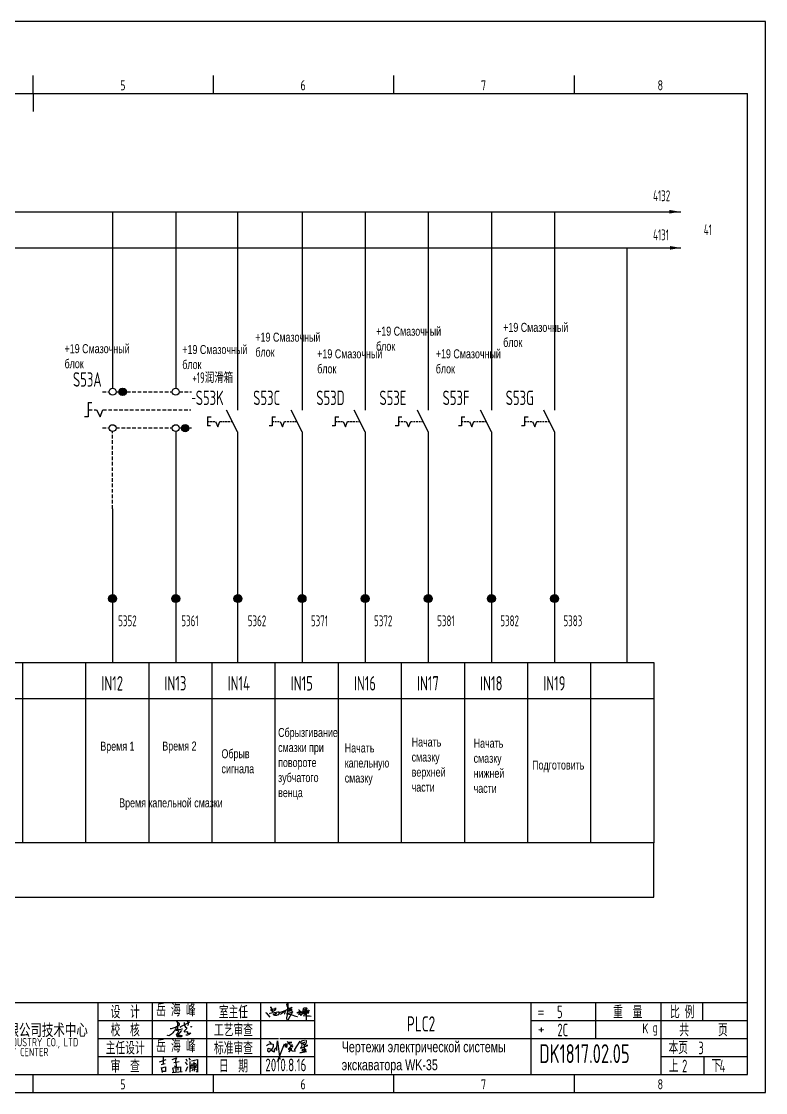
# Model space of a CAD drawing. Extents: x -2005 to 7010, y -1792 to 2924.
# Drawn here: x 2271.8 to 2478.1, y 436.6 to 733.6 of the extents above; entities that cross this region are included whole.
import ezdxf
from ezdxf.enums import TextEntityAlignment as Align

# ---------------------------------------------------------------- set-up
doc = ezdxf.new("R2010")
doc.units = 0
doc.header["$LTSCALE"] = 2
doc.linetypes.add('DASHED2', pattern=[0.375, 0.25, -0.125])
doc.linetypes.add('HIDDEN', pattern=[0.375, 0.25, -0.125])
doc.layers.get('0').update_dxf_attribs({"linetype": 'CONTINUOUS'})
for name, color, linetype in [('01', 7, 'CONTINUOUS'), ('11', 3, 'CONTINUOUS'), ('CONTINUOUS', 7, 'CONTINUOUS'), ('DASHED', 2, 'DASHED2')]:
    doc.layers.add(name, color=color, linetype=linetype)
doc.styles.add('ROMAN', font='ROMANC.shx', dxfattribs={"width": 0.7, "height": 0.7})
doc.styles.get("Standard").update_dxf_attribs({"font": 'isocp.shx', "width": 0.707, "bigfont": 'dfst.shx'})

# ---------------------------------------------------------------- blocks, each defined once
blk = doc.blocks.new('A$C5BE500A0')
for p, q in [((15.3, 41.2), (22.2, 26.1)), ((15.3, 40.1), (15.3, 41.2)), ((15.4, 37.7), (15.3, 40.1)), ((15.4, 32.4), (21, 34.6)), ((15.5, 31.8), (15.4, 32.4)), ((21, 34.6), (24.5, 35.1)), ((24.5, 35.1), (28.2, 35.6)), ((29.4, 34), (26.8, 30.7)), ((28.2, 35.6), (30.2, 36.8)), ((30.2, 38), (29.4, 34)), ((30.2, 36.8), (30.2, 38)), ((59.1, 30.4), (64.7, 33.7)), ((64.4, 48.9), (64.5, 51.6)), ((65.3, 44.3), (64.4, 48.9)), ((64.5, 51.6), (65.9, 52.2)), ((67.1, 48.5), (64.5, 17.9)), ((64.7, 33.7), (72, 37.3)), ((67.5, 39.5), (65.3, 44.3)), ((65.9, 52.2), (66.5, 51.5)), ((66.5, 51.5), (67.1, 48.5)), ((70.3, 36.3), (67.5, 39.5)), ((69.9, 34.1), (69.7, 33.3)), ((69.7, 33.3), (71.9, 33.6)), ((74.6, 36.5), (69.9, 34.1)), ((73.8, 32.8), (70.3, 36.3)), ((71.9, 33.6), (75.3, 34.2)), ((72, 37.3), (77.8, 39)), ((77.7, 30.8), (73.8, 32.8)), ((79.7, 39.2), (74.6, 36.5)), ((76.7, 32.6), (74.8, 31.8)), ((75.3, 34.2), (77, 34.5)), ((77.7, 33.5), (76.7, 32.6)), ((77, 34.5), (78, 34.1)), ((78, 34.1), (77.7, 33.5)), ((77.8, 39), (79.7, 39.2)), ((117.4, 32.7), (112.9, 30.9)), ((113.3, 30.9), (114.4, 35)), ((114.4, 35), (115.4, 38.4)), ((115.4, 38.4), (118.1, 38.8)), ((122.1, 34.8), (117.4, 32.7)), ((118.1, 38.8), (123.3, 38.3)), ((124.7, 36.8), (122.1, 34.8)), ((123.3, 38.3), (124.7, 36.8)), ((0, 24.1), (1.5, 23.9)), ((1.5, 23.9), (12.6, 10.8)), ((11.6, 21), (13.8, 22.8)), ((13.8, 22.8), (17.9, 23.5)), ((19.1, 30.1), (15.5, 31.8)), ((17.9, 23.5), (26, 24.9)), ((22.2, 26.1), (19.1, 30.1)), ((22.6, 18.1), (23.6, 19.3)), ((23.7, 17.3), (22.6, 18.1)), ((23.3, 27.9), (23.1, 27.8)), ((25.3, 29.5), (23.3, 27.9)), ((23.6, 19.3), (25.8, 19.9)), ((26.1, 16.2), (24.9, 15)), ((26.8, 30.7), (25.3, 29.5)), ((25.8, 19.9), (29.2, 20.8)), ((26, 24.9), (36.8, 26.1)), ((28.4, 20), (26.1, 16.2)), ((29.4, 15.2), (28.2, 15.7)), ((29.5, 22.1), (28.4, 20)), ((29.2, 20.8), (33, 21.4)), ((32.4, 15.1), (29.4, 15.2)), ((30.2, 22.7), (29.5, 22.1)), ((31.6, 22.6), (30.2, 22.7)), ((32.8, 22.1), (31.6, 22.6)), ((35, 16.2), (32.4, 15.1)), ((33, 21.4), (32.8, 22.1)), ((37.6, 17.7), (35, 16.2)), ((36.8, 26.1), (40.9, 26)), ((39.7, 20.3), (37.6, 17.7)), ((40.8, 21.6), (39.7, 20.3)), ((40.2, 22.8), (44.3, 25.4)), ((41.7, 24.4), (40.8, 21.6)), ((40.9, 26), (41.7, 24.4)), ((44.3, 25.4), (50.6, 27.7)), ((44.7, 18.7), (49.1, 22.6)), ((49.1, 22.6), (54.4, 27.2)), ((50.6, 27.7), (56.2, 29.3)), ((54.4, 27.2), (59.1, 30.4)), ((56.8, 20.6), (55.9, 19.6)), ((56.2, 29.3), (60.8, 29.6)), ((56.7, 31.7), (57.4, 29.6)), ((57.6, 25), (56.8, 20.6)), ((57.4, 29.6), (57.6, 25)), ((60.8, 29.6), (62.2, 29.2)), ((66.6, 21), (62.5, 20.6)), ((62.5, 20.6), (75.7, 18.4)), ((64.5, 17.9), (63.3, 8.5)), ((63.3, 8.5), (63.5, 0.1)), ((63.5, 0.1), (64.3, 0)), ((64.3, 0), (67.5, 2.5)), ((69.8, 21.4), (66.6, 21)), ((67.5, 2.5), (73.8, 13.7)), ((68.3, 28.6), (72.6, 29.4)), ((69.3, 29), (68.3, 28.6)), ((72, 30.5), (69.3, 29)), ((76.7, 24.1), (69.8, 21.4)), ((74.8, 31.8), (72, 30.5)), ((72.6, 29.4), (78.2, 30.4)), ((73.8, 13.7), (77.7, 20)), ((75.7, 18.4), (81.9, 16.6)), ((79.9, 25.4), (76.7, 24.1)), ((80.1, 30.5), (77.7, 30.8)), ((77.7, 20), (81.2, 25.6)), ((78.2, 30.4), (80.1, 30.5)), ((82.1, 26.9), (79.9, 25.4)), ((81.2, 25.6), (82.1, 26.9)), ((81.9, 16.6), (87.3, 14.8)), ((87.3, 14.8), (91.3, 12.9)), ((91.3, 12.9), (94.8, 12.6)), ((94.5, 25.2), (94.9, 23.9)), ((94.8, 12.6), (95.8, 12.8)), ((94.9, 23.9), (95.3, 23)), ((95.3, 23), (95.8, 22.8)), ((95.8, 22.8), (97, 23.3)), ((97, 23.3), (97.8, 25.3)), ((98.5, 23.8), (97.4, 25.9)), ((97.8, 25.3), (100.8, 27)), ((101.1, 23.3), (98.5, 23.8)), ((99, 31.4), (100.1, 32)), ((100.7, 21.1), (99.2, 17.4)), ((99.2, 17.4), (101.9, 20.9)), ((100.1, 32), (101.1, 31.6)), ((102.1, 27.7), (100.7, 21.1)), ((100.8, 27), (103.5, 26.5)), ((101.1, 31.6), (102.1, 30.6)), ((103.3, 23.7), (101.1, 23.3)), ((101.9, 20.9), (103.1, 21.8)), ((102.1, 30.6), (102.1, 27.7)), ((103.1, 21.8), (103.7, 20.1)), ((104.7, 23.9), (103.3, 23.7)), ((103.5, 26.5), (104.5, 25.2)), ((103.7, 20.1), (103.9, 18.5)), ((103.9, 18.5), (105, 16.1)), ((104.2, 28.7), (108.3, 26.3)), ((104.5, 25.2), (104.7, 23.9)), ((105, 16.1), (106.4, 15.7)), ((106.4, 15.7), (107.7, 17.3)), ((107.7, 17.3), (110.9, 22.6)), ((108.3, 26.3), (115.7, 20.2)), ((110.9, 22.6), (113.3, 30.9)), ((111.7, 21.6), (125.7, 23.5)), ((115.4, 22.1), (111.7, 21.6)), ((112.9, 30.9), (112.3, 30.9)), ((112.9, 26.9), (127.4, 26.5)), ((124.7, 26.6), (112.9, 26.9)), ((113.4, 15.2), (124.8, 14.7)), ((122.5, 23.3), (115.4, 22.1)), ((115.7, 20.2), (118.5, 18.9)), ((116.7, 30.8), (120.9, 31.8)), ((118.5, 18.9), (120.8, 19.6)), ((120.8, 19.6), (121.1, 20.7)), ((120.9, 31.8), (124.1, 32)), ((121.7, 31.5), (122.2, 1.9)), ((123, 28.1), (121.7, 31.5)), ((126.4, 24.6), (122.5, 23.3)), ((128.2, 25.5), (123, 28.1)), ((124.1, 32), (129.1, 31.3)), ((128.1, 26.7), (124.7, 26.6)), ((124.8, 14.7), (132, 14.1)), ((125.7, 23.5), (130.1, 23.8)), ((127.4, 26.5), (126.4, 24.6)), ((130.2, 28.3), (128.1, 26.7)), ((130.5, 24.3), (128.2, 25.5)), ((129.1, 31.3), (130.7, 30.3)), ((130.1, 23.8), (130.5, 24.3)), ((130.7, 30.3), (130.2, 28.3)), ((132, 14.1), (137.3, 13.6))]:
    blk.add_line(p, q)
blk = doc.blocks.new('lf')
for points in [[(409.4, 317.6), (411.9, 317.6), (420.7, 320.5), (429.4, 326.1), (429, 328.4), (426.7, 330.1), (424.2, 331.3), (423.4, 332.6), (424.4, 333.4), (425, 330.7), (425, 327.4), (425, 324.7), (424.8, 321.8), (424.8, 320.3), (424.8, 318.7), (425, 314.7), (425, 313), (424.8, 313)], [(432.1, 320.3), (430.6, 321.6), (450.9, 331.7), (450.9, 332.2)], [(439.5, 330.9), (440, 324.5), (442, 320.7)], [(446.2, 333.8), (448.1, 330.5), (448.1, 326.7), (446.6, 323.8)], [(421.5, 320.1), (421.3, 317.6), (420, 315.1), (418.6, 312.6), (416.7, 310.5), (414.9, 308.5), (411.9, 305.6), (410.1, 304.1), (408, 302.6), (406.1, 302), (403.6, 302.6), (403.6, 303.5), (403.9, 303.5)], [(421.3, 316.2), (424.8, 315.9), (427.1, 316), (429.8, 316), (434.8, 316.8), (436, 316.8)], [(421.9, 314.1), (423.8, 314.1), (425.4, 313.7), (426, 313), (426.9, 312), (427.1, 312), (426.5, 310.5), (426.1, 309.5), (424.2, 306.6), (423.1, 305.4), (422.1, 304.5), (423.2, 303.3), (427.3, 303.1), (429.8, 303.1), (432.3, 302.9), (435.4, 302.7), (433.1, 299.9), (424.6, 299.5), (424, 300.4), (425.6, 303.3), (434.3, 313.5)], [(441.8, 320.7), (443.7, 320.1), (444.9, 317.6), (443.1, 315.5), (439.7, 311.8), (439.8, 310.6), (445.4, 311.2), (447, 310.3), (445.6, 307.4), (453.6, 308), (450.3, 304.7), (447, 303.3), (443.7, 303.1), (442.9, 303.7)], [(453.4, 322.4), (454.9, 322.2), (455.7, 321.8), (456.1, 321.6), (456.3, 321.4)]]:
    blk.add_lwpolyline(points)

msp = doc.modelspace()

# ---------------------------------------------------------------- hatches: boundary and pattern name
at = {"linetype": 'HIDDEN'}
h = msp.add_hatch(color=0, dxfattribs=at)
edge = h.paths.add_edge_path()
edge.add_arc((2299.77, 630.88), 1, 0, 360)
h = msp.add_hatch(color=0, dxfattribs=at)
edge = h.paths.add_edge_path()
edge.add_arc((2299.85, 630.88), 1, 0, 360)
h = msp.add_hatch(color=0, dxfattribs=at)
edge = h.paths.add_edge_path()
edge.add_arc((2299.92, 630.88), 1, 0, 360)
h = msp.add_hatch(color=0, dxfattribs=at)
edge = h.paths.add_edge_path()
edge.add_arc((2317.16, 620.8), 1, 0, 360)
at = {"layer": 'CONTINUOUS'}
h = msp.add_hatch(color=256, dxfattribs=at)
edge = h.paths.add_edge_path()
edge.add_arc((2297.06, 573.51), 1.1, 0, 360)
h = msp.add_hatch(color=256, dxfattribs=at)
edge = h.paths.add_edge_path()
edge.add_arc((2314.56, 573.51), 1.1, 0, 360)
h = msp.add_hatch(color=256, dxfattribs=at)
edge = h.paths.add_edge_path()
edge.add_arc((2331.8, 573.51), 1.1, 0, 360)
h = msp.add_hatch(color=256, dxfattribs=at)
edge = h.paths.add_edge_path()
edge.add_arc((2349.56, 573.51), 1.1, 0, 360)
h = msp.add_hatch(color=256, dxfattribs=at)
edge = h.paths.add_edge_path()
edge.add_arc((2367.06, 573.51), 1.1, 0, 360)
h = msp.add_hatch(color=256, dxfattribs=at)
edge = h.paths.add_edge_path()
edge.add_arc((2384.56, 573.51), 1.1, 0, 360)
h = msp.add_hatch(color=256, dxfattribs=at)
edge = h.paths.add_edge_path()
edge.add_arc((2402.06, 573.51), 1.1, 0, 360)
h = msp.add_hatch(color=256, dxfattribs=at)
edge = h.paths.add_edge_path()
edge.add_arc((2419.56, 573.51), 1.1, 0, 360)

# ---------------------------------------------------------------- linework, layer by layer
for p, q in [((2353.05, 451.56), (2413.05, 451.56)), ((2310.04, 445.1), (2311.86, 445.75)), ((2311.05, 446.28), (2311.05, 444.47)), ((2313.6, 445.71), (2314.77, 446.22)), ((2313.6, 445.71), (2313.6, 445.71)), ((2314.77, 446.22), (2314.51, 445.45)), ((2317.36, 445.93), (2317.73, 445.3)), ((2318.18, 446.14), (2318.55, 445.51)), ((2318.88, 445.36), (2320.58, 445.72)), ((2320.58, 445.72), (2320.61, 445.72)), ((2320.61, 445.72), (2320.61, 442.26)), ((2310.56, 444.33), (2311.6, 444.59)), ((2310.56, 443.55), (2310.82, 442.13)), ((2310.69, 443.42), (2311.73, 443.68)), ((2310.82, 444.59), (2310.82, 444.59)), ((2311.73, 443.68), (2311.73, 442.39)), ((2313.67, 443.42), (2313.93, 442.13)), ((2313.8, 443.42), (2315.87, 443.68)), ((2313.99, 444.93), (2315.54, 445.19)), ((2314.77, 443.64), (2314.25, 443.89)), ((2314.51, 445.45), (2314.51, 445.19)), ((2314.51, 445.19), (2314.77, 443.64)), ((2314.58, 443.42), (2314.58, 442.39)), ((2315.1, 443.55), (2315.1, 442.77)), ((2315.87, 443.68), (2315.87, 442.26)), ((2317.18, 444.99), (2317.73, 444.27)), ((2317.36, 442.45), (2317.88, 443.78)), ((2318.43, 445.2), (2318.43, 442.2)), ((2318.73, 444.05), (2318.76, 443.36)), ((2320.43, 444.27), (2318.76, 443.93)), ((2318.76, 443.36), (2320.55, 443.66)), ((2318.79, 444.42), (2320.22, 444.72)), ((2319.32, 443.01), (2318.98, 442.5)), ((2319.19, 443.75), (2319.37, 443.6)), ((2319.58, 445.05), (2319.67, 442.45)), ((2320, 443.93), (2319.82, 443.6)), ((2320, 443.18), (2320.34, 442.84)), ((2320.61, 442.26), (2320.34, 442.57)), ((2320.55, 443.66), (2320.43, 444.27)), ((2311.73, 442.39), (2310.69, 442.39)), ((2313.61, 442.08), (2316.37, 442.44))]:
    msp.add_line(p, q)
at = {"layer": '01', "linetype": 'ByBlock', "ltscale": 2}
for p, q in [((2297.03, 680.56), (2297.03, 631.83)), ((2314.56, 680.78), (2314.56, 631.83)), ((2331.67, 680.78), (2331.67, 625.78)), ((2349.56, 680.78), (2349.56, 625.78)), ((2367.06, 680.78), (2367.06, 625.78)), ((2384.56, 680.78), (2384.56, 625.78)), ((2402.06, 680.78), (2402.06, 625.78)), ((2419.56, 680.78), (2419.56, 625.78)), ((2439.56, 670.78), (2439.56, 555.78)), ((2314.56, 615.78), (2314.56, 555.78)), ((2331.67, 615.78), (2331.67, 555.78)), ((2349.56, 615.78), (2349.56, 555.78)), ((2367.06, 615.78), (2367.06, 555.78)), ((2384.56, 615.78), (2384.56, 555.78)), ((2402.06, 615.78), (2402.06, 555.78)), ((2419.56, 615.78), (2419.56, 555.78)), ((2297.06, 598.41), (2297.06, 555.78)), ((2447.06, 555.78), (2447.06, 505.78)), ((2114.56, 545.78), (2447.06, 545.78)), ((2447.06, 490.78), (2447.06, 505.78)), ((2114.56, 490.78), (2447.06, 490.78))]:
    msp.add_line(p, q, dxfattribs=at)
at = {"layer": '01', "linetype": 'Continuous', "ltscale": 2}
for p, q in [((2292.61, 625.9), (2293.62, 623.88)), ((2293.62, 623.88), (2294.38, 625.9))]:
    msp.add_line(p, q, dxfattribs=at)
at = {"layer": '01', "color": 1, "ltscale": 2}
for p, q in [((2323.38, 623.9), (2324.33, 623.9)), ((2324.23, 621.45), (2323.38, 621.45))]:
    msp.add_line(p, q, dxfattribs=at)
at = {"layer": '01', "ltscale": 2}
for p, q in [((2341.27, 623.9), (2342.22, 623.9)), ((2358.77, 623.9), (2359.72, 623.9)), ((2376.27, 623.9), (2377.22, 623.9)), ((2393.77, 623.9), (2394.72, 623.9)), ((2411.27, 623.9), (2412.22, 623.9)), ((2341.27, 621.45), (2340.42, 621.45)), ((2358.77, 621.45), (2357.92, 621.45)), ((2376.27, 621.45), (2375.42, 621.45)), ((2393.77, 621.45), (2392.92, 621.45)), ((2411.27, 621.45), (2410.42, 621.45))]:
    msp.add_line(p, q, dxfattribs=at)
at = {"layer": '01', "linetype": 'DASHED2', "ltscale": 2}
msp.add_line((2297.06, 598.41), (2297.06, 619.84), dxfattribs=at)
at = {"layer": '01', "linetype": 'ByBlock', "ltscale": 2}
msp.add_lwpolyline([(2114.56, 555.78), (2447.06, 555.78), (2447.06, 505.78), (2114.56, 505.78)], close=True, dxfattribs=at)
at = {"layer": '01', "linetype": 'Continuous', "ltscale": 2}
for centre in [(2297.06, 630.88), (2314.55, 630.88), (2297.06, 620.79), (2314.55, 620.79)]:
    msp.add_circle(centre, 0.949, dxfattribs=at)
at = {"layer": 'CONTINUOUS', "color": 3}
for p, q in [((2478.05, 733.56), (2058.05, 733.56)), ((2478.05, 436.56), (2478.05, 733.56)), ((2058.05, 436.56), (2478.05, 436.56))]:
    msp.add_line(p, q, dxfattribs=at)
at = {"layer": 'CONTINUOUS'}
for p, q in [((2275.05, 713.56), (2275.05, 718.56)), ((2078.05, 713.56), (2473.05, 713.56)), ((2275.05, 713.56), (2275.05, 708.56)), ((2473.05, 441.56), (2473.05, 713.56)), ((2099.56, 680.78), (2454.56, 680.78)), ((2099.56, 670.78), (2454.56, 670.78)), ((2299.77, 630.84), (2299.77, 630.84)), ((2299.92, 630.84), (2299.92, 630.84)), ((2290.32, 627.88), (2291.33, 627.88)), ((2290.32, 627.88), (2290.32, 623.88)), ((2290.32, 623.88), (2289.26, 623.88)), ((2341.27, 623.9), (2341.27, 621.45)), ((2341.27, 623.9), (2341.27, 621.45)), ((2341.27, 623.9), (2341.27, 621.45)), ((2341.27, 623.9), (2341.27, 621.45)), ((2341.27, 623.9), (2341.27, 621.45)), ((2341.27, 623.9), (2341.27, 621.45)), ((2341.27, 623.9), (2341.27, 621.45)), ((2341.27, 623.9), (2341.27, 621.45)), ((2341.27, 623.9), (2341.27, 621.45)), ((2341.27, 623.9), (2341.27, 621.45)), ((2341.27, 623.9), (2341.27, 621.45)), ((2341.27, 623.9), (2341.27, 621.45)), ((2349.56, 619.78), (2346.56, 625.78)), ((2358.77, 623.9), (2358.77, 621.45)), ((2358.77, 623.9), (2358.77, 621.45)), ((2358.77, 623.9), (2358.77, 621.45)), ((2358.77, 623.9), (2358.77, 621.45)), ((2358.77, 623.9), (2358.77, 621.45)), ((2358.77, 623.9), (2358.77, 621.45)), ((2358.77, 623.9), (2358.77, 621.45)), ((2358.77, 623.9), (2358.77, 621.45)), ((2358.77, 623.9), (2358.77, 621.45)), ((2358.77, 623.9), (2358.77, 621.45)), ((2358.77, 623.9), (2358.77, 621.45)), ((2358.77, 623.9), (2358.77, 621.45)), ((2358.77, 623.9), (2358.77, 621.45)), ((2367.06, 619.78), (2364.06, 625.78)), ((2376.27, 623.9), (2376.27, 621.45)), ((2376.27, 623.9), (2376.27, 621.45)), ((2376.27, 623.9), (2376.27, 621.45)), ((2376.27, 623.9), (2376.27, 621.45)), ((2376.27, 623.9), (2376.27, 621.45)), ((2376.27, 623.9), (2376.27, 621.45)), ((2376.27, 623.9), (2376.27, 621.45)), ((2376.27, 623.9), (2376.27, 621.45)), ((2376.27, 623.9), (2376.27, 621.45)), ((2376.27, 623.9), (2376.27, 621.45)), ((2376.27, 623.9), (2376.27, 621.45)), ((2376.27, 623.9), (2376.27, 621.45)), ((2376.27, 623.9), (2376.27, 621.45)), ((2376.27, 623.9), (2376.27, 621.45)), ((2384.56, 619.78), (2381.56, 625.78)), ((2393.77, 623.9), (2393.77, 621.45)), ((2393.77, 623.9), (2393.77, 621.45)), ((2393.77, 623.9), (2393.77, 621.45)), ((2393.77, 623.9), (2393.77, 621.45)), ((2393.77, 623.9), (2393.77, 621.45)), ((2393.77, 623.9), (2393.77, 621.45)), ((2393.77, 623.9), (2393.77, 621.45)), ((2393.77, 623.9), (2393.77, 621.45)), ((2393.77, 623.9), (2393.77, 621.45)), ((2393.77, 623.9), (2393.77, 621.45)), ((2393.77, 623.9), (2393.77, 621.45)), ((2393.77, 623.9), (2393.77, 621.45)), ((2393.77, 623.9), (2393.77, 621.45)), ((2393.77, 623.9), (2393.77, 621.45)), ((2393.77, 623.9), (2393.77, 621.45)), ((2402.06, 619.78), (2399.06, 625.78)), ((2411.27, 623.9), (2411.27, 621.45)), ((2411.27, 623.9), (2411.27, 621.45)), ((2411.27, 623.9), (2411.27, 621.45)), ((2411.27, 623.9), (2411.27, 621.45)), ((2411.27, 623.9), (2411.27, 621.45)), ((2411.27, 623.9), (2411.27, 621.45)), ((2411.27, 623.9), (2411.27, 621.45)), ((2411.27, 623.9), (2411.27, 621.45)), ((2411.27, 623.9), (2411.27, 621.45)), ((2411.27, 623.9), (2411.27, 621.45)), ((2411.27, 623.9), (2411.27, 621.45)), ((2411.27, 623.9), (2411.27, 621.45)), ((2411.27, 623.9), (2411.27, 621.45)), ((2411.27, 623.9), (2411.27, 621.45)), ((2411.27, 623.9), (2411.27, 621.45)), ((2411.27, 623.9), (2411.27, 621.45)), ((2419.56, 619.78), (2416.56, 625.78)), ((2317.16, 620.75), (2317.16, 620.75)), ((2343.46, 622.67), (2344.11, 621.17)), ((2344.11, 621.17), (2344.68, 622.67)), ((2360.96, 622.67), (2361.61, 621.17)), ((2361.61, 621.17), (2362.18, 622.67)), ((2378.46, 622.67), (2379.11, 621.17)), ((2379.11, 621.17), (2379.68, 622.67)), ((2395.96, 622.67), (2396.61, 621.17)), ((2396.61, 621.17), (2397.18, 622.67)), ((2413.46, 622.67), (2414.11, 621.17)), ((2414.11, 621.17), (2414.68, 622.67)), ((2314.56, 619.78), (2314.56, 613.78)), ((2349.56, 619.78), (2349.56, 613.78)), ((2367.06, 619.78), (2367.06, 613.78)), ((2384.56, 619.78), (2384.56, 613.78)), ((2402.06, 619.78), (2402.06, 613.78)), ((2419.56, 619.78), (2419.56, 613.78)), ((2460.55, 461.56), (2460.55, 456.56)), ((2339.71, 449.58), (2339.97, 449.79)), ((2339.71, 449.58), (2339.97, 449.79)), ((2339.71, 449.58), (2339.97, 449.79)), ((2339.71, 449.58), (2339.97, 449.79)), ((2339.97, 449.79), (2340.33, 449.94)), ((2339.97, 449.79), (2340.33, 449.94)), ((2339.97, 449.79), (2340.33, 449.94)), ((2339.97, 449.79), (2340.33, 449.94)), ((2340.07, 448.36), (2340.17, 448.72)), ((2340.07, 448.36), (2340.17, 448.72)), ((2340.07, 448.36), (2340.17, 448.72)), ((2340.07, 448.36), (2340.17, 448.72)), ((2340.17, 448.72), (2340.22, 448.87)), ((2340.17, 448.72), (2340.22, 448.87)), ((2340.17, 448.72), (2340.22, 448.87)), ((2340.17, 448.72), (2340.22, 448.87)), ((2340.22, 448.87), (2340.43, 448.82)), ((2340.22, 448.87), (2340.43, 448.82)), ((2340.22, 448.87), (2340.43, 448.82)), ((2340.22, 448.87), (2340.43, 448.82)), ((2340.33, 449.94), (2340.68, 450.04)), ((2340.33, 449.94), (2340.68, 450.04)), ((2340.33, 449.94), (2340.68, 450.04)), ((2340.33, 449.94), (2340.68, 450.04)), ((2340.38, 450.75), (2340.73, 450.55)), ((2340.38, 450.75), (2340.73, 450.55)), ((2340.38, 450.75), (2340.73, 450.55)), ((2340.38, 450.75), (2340.73, 450.55)), ((2340.43, 448.82), (2340.79, 448.66)), ((2340.43, 448.82), (2340.79, 448.66)), ((2340.43, 448.82), (2340.79, 448.66)), ((2340.43, 448.82), (2340.79, 448.66)), ((2340.68, 450.04), (2341.19, 450.09)), ((2340.68, 450.04), (2341.19, 450.09)), ((2340.68, 450.04), (2341.19, 450.09)), ((2340.68, 450.04), (2341.19, 450.09)), ((2340.73, 450.55), (2340.79, 450.4)), ((2340.73, 450.55), (2340.79, 450.4)), ((2340.73, 450.55), (2340.79, 450.4)), ((2340.73, 450.55), (2340.79, 450.4)), ((2340.79, 450.4), (2340.79, 450.09)), ((2340.79, 450.4), (2340.79, 450.09)), ((2340.79, 450.4), (2340.79, 450.09)), ((2340.79, 450.4), (2340.79, 450.09)), ((2340.79, 448.66), (2341.14, 448.31)), ((2340.79, 448.66), (2341.14, 448.31)), ((2340.79, 448.66), (2341.14, 448.31)), ((2340.79, 448.66), (2341.14, 448.31)), ((2341.3, 448.61), (2340.99, 448.36)), ((2341.3, 448.61), (2340.99, 448.36)), ((2341.3, 448.61), (2340.99, 448.36)), ((2341.3, 448.61), (2340.99, 448.36)), ((2341.19, 450.09), (2341.6, 449.99)), ((2341.19, 450.09), (2341.6, 449.99)), ((2341.19, 450.09), (2341.6, 449.99)), ((2341.19, 450.09), (2341.6, 449.99)), ((2341.5, 449.02), (2341.3, 448.61)), ((2341.5, 449.02), (2341.3, 448.61)), ((2341.5, 449.02), (2341.3, 448.61)), ((2341.5, 449.02), (2341.3, 448.61)), ((2341.6, 449.38), (2341.5, 449.02)), ((2341.6, 449.38), (2341.5, 449.02)), ((2341.6, 449.38), (2341.5, 449.02)), ((2341.6, 449.38), (2341.5, 449.02)), ((2341.6, 449.99), (2341.6, 449.79)), ((2341.6, 449.99), (2341.6, 449.79)), ((2341.6, 449.99), (2341.6, 449.79)), ((2341.6, 449.99), (2341.6, 449.79)), ((2341.6, 449.79), (2341.6, 449.38)), ((2341.6, 449.79), (2341.6, 449.38)), ((2341.6, 449.79), (2341.6, 449.38)), ((2341.6, 449.79), (2341.6, 449.38)), ((2341.91, 448.46), (2342.06, 448.72)), ((2341.91, 448.46), (2342.06, 448.72)), ((2341.91, 448.46), (2342.06, 448.72)), ((2341.91, 448.46), (2342.06, 448.72)), ((2342.06, 448.72), (2342.27, 448.92)), ((2342.06, 448.72), (2342.27, 448.92)), ((2342.06, 448.72), (2342.27, 448.92)), ((2342.06, 448.72), (2342.27, 448.92)), ((2342.27, 448.92), (2342.32, 448.82)), ((2342.27, 448.92), (2342.32, 448.82)), ((2342.27, 448.92), (2342.32, 448.82)), ((2342.27, 448.92), (2342.32, 448.82)), ((2342.32, 448.82), (2342.47, 448.46)), ((2342.32, 448.82), (2342.47, 448.46)), ((2342.32, 448.82), (2342.47, 448.46)), ((2342.32, 448.82), (2342.47, 448.46)), ((2342.52, 448.26), (2342.78, 450.91)), ((2342.52, 448.26), (2342.78, 450.91)), ((2342.52, 448.26), (2342.78, 450.91)), ((2342.52, 448.26), (2342.78, 450.91)), ((2342.78, 450.91), (2343.39, 445.71)), ((2342.78, 450.91), (2343.39, 445.71)), ((2342.78, 450.91), (2343.39, 445.71)), ((2342.78, 450.91), (2343.39, 445.71)), ((2342.93, 445.65), (2344.72, 450.07)), ((2342.93, 445.65), (2344.72, 450.07)), ((2342.93, 445.65), (2344.72, 450.07)), ((2342.93, 445.65), (2344.72, 450.07)), ((2344.76, 449.99), (2344.87, 449.52)), ((2344.76, 449.99), (2344.87, 449.52)), ((2344.76, 449.99), (2344.87, 449.52)), ((2344.76, 449.99), (2344.87, 449.52)), ((2344.87, 449.99), (2345.02, 450.1)), ((2344.87, 449.99), (2345.02, 450.1)), ((2344.87, 449.99), (2345.02, 450.1)), ((2344.87, 449.99), (2345.02, 450.1)), ((2344.98, 449.19), (2344.87, 449.99)), ((2344.98, 449.19), (2344.87, 449.99)), ((2344.98, 449.19), (2344.87, 449.99)), ((2344.98, 449.19), (2344.87, 449.99)), ((2344.87, 449.52), (2344.98, 449.19)), ((2344.87, 449.52), (2344.98, 449.19)), ((2344.87, 449.52), (2344.98, 449.19)), ((2344.87, 449.52), (2344.98, 449.19)), ((2345.02, 450.1), (2345.17, 450.1)), ((2345.02, 450.1), (2345.17, 450.1)), ((2345.02, 450.1), (2345.17, 450.1)), ((2345.02, 450.1), (2345.17, 450.1)), ((2345.09, 449.41), (2345.13, 449.66)), ((2345.09, 449.41), (2345.13, 449.66)), ((2345.09, 449.41), (2345.13, 449.66)), ((2345.09, 449.41), (2345.13, 449.66)), ((2345.13, 449.15), (2345.09, 449.41)), ((2345.13, 449.15), (2345.09, 449.41)), ((2345.13, 449.15), (2345.09, 449.41)), ((2345.13, 449.15), (2345.09, 449.41)), ((2345.13, 449.66), (2345.2, 449.85)), ((2345.13, 449.66), (2345.2, 449.85)), ((2345.13, 449.66), (2345.2, 449.85)), ((2345.13, 449.66), (2345.2, 449.85)), ((2345.24, 449.08), (2345.13, 449.15)), ((2345.24, 449.08), (2345.13, 449.15)), ((2345.24, 449.08), (2345.13, 449.15)), ((2345.24, 449.08), (2345.13, 449.15)), ((2345.17, 450.1), (2345.31, 449.77)), ((2345.17, 450.1), (2345.31, 449.77)), ((2345.17, 450.1), (2345.31, 449.77)), ((2345.17, 450.1), (2345.31, 449.77)), ((2345.2, 449.85), (2345.46, 450.03)), ((2345.2, 449.85), (2345.46, 450.03)), ((2345.2, 449.85), (2345.46, 450.03)), ((2345.2, 449.85), (2345.46, 450.03)), ((2345.31, 449.41), (2345.24, 449.08)), ((2345.31, 449.41), (2345.24, 449.08)), ((2345.31, 449.41), (2345.24, 449.08)), ((2345.31, 449.41), (2345.24, 449.08)), ((2345.31, 449.77), (2345.31, 449.41)), ((2345.31, 449.77), (2345.31, 449.41)), ((2345.31, 449.77), (2345.31, 449.41)), ((2345.31, 449.77), (2345.31, 449.41)), ((2345.42, 450.76), (2346.56, 449.48)), ((2345.61, 450.54), (2345.42, 450.76)), ((2345.42, 450.76), (2346.56, 449.48)), ((2345.61, 450.54), (2345.42, 450.76)), ((2345.42, 450.76), (2346.56, 449.48)), ((2345.61, 450.54), (2345.42, 450.76)), ((2345.42, 450.76), (2346.56, 449.48)), ((2345.61, 450.54), (2345.42, 450.76)), ((2345.46, 450.03), (2345.87, 450.21)), ((2345.46, 450.03), (2345.87, 450.21)), ((2345.46, 450.03), (2345.87, 450.21)), ((2345.46, 450.03), (2345.87, 450.21)), ((2346.71, 450.47), (2345.61, 450.54)), ((2346.71, 450.47), (2345.61, 450.54)), ((2346.71, 450.47), (2345.61, 450.54)), ((2346.71, 450.47), (2345.61, 450.54)), ((2345.94, 448.82), (2345.72, 448.6)), ((2345.94, 448.82), (2345.72, 448.6)), ((2345.94, 448.82), (2345.72, 448.6)), ((2345.94, 448.82), (2345.72, 448.6)), ((2345.72, 448.6), (2345.83, 448.64)), ((2345.72, 448.6), (2345.83, 448.64)), ((2345.72, 448.6), (2345.83, 448.64)), ((2345.72, 448.6), (2345.83, 448.64)), ((2345.83, 448.64), (2346.53, 448.86)), ((2345.83, 448.64), (2346.53, 448.86)), ((2345.83, 448.64), (2346.53, 448.86)), ((2345.83, 448.64), (2346.53, 448.86)), ((2345.87, 450.21), (2346.38, 450.36)), ((2345.87, 450.21), (2346.38, 450.36)), ((2345.87, 450.21), (2346.38, 450.36)), ((2345.87, 450.21), (2346.38, 450.36)), ((2345.9, 447.83), (2346.49, 448.53)), ((2345.9, 447.83), (2346.49, 448.53)), ((2345.9, 447.83), (2346.49, 448.53)), ((2345.9, 447.83), (2346.49, 448.53)), ((2346.23, 449.11), (2345.94, 448.82)), ((2346.23, 449.11), (2345.94, 448.82)), ((2346.23, 449.11), (2345.94, 448.82)), ((2346.23, 449.11), (2345.94, 448.82)), ((2346.67, 449.66), (2346.23, 449.11)), ((2346.67, 449.66), (2346.23, 449.11)), ((2346.67, 449.66), (2346.23, 449.11)), ((2346.67, 449.66), (2346.23, 449.11)), ((2346.71, 448.82), (2346.34, 448.38)), ((2346.71, 448.82), (2346.34, 448.38)), ((2346.71, 448.82), (2346.34, 448.38)), ((2346.71, 448.82), (2346.34, 448.38)), ((2346.38, 450.36), (2346.71, 450.47)), ((2346.38, 450.36), (2346.71, 450.47)), ((2346.38, 450.36), (2346.71, 450.47)), ((2346.38, 450.36), (2346.71, 450.47)), ((2346.49, 448.53), (2346.56, 448.53)), ((2346.49, 448.53), (2346.56, 448.53)), ((2346.49, 448.53), (2346.56, 448.53)), ((2346.49, 448.53), (2346.56, 448.53)), ((2346.53, 448.86), (2346.67, 448.82)), ((2346.53, 448.86), (2346.67, 448.82)), ((2346.53, 448.86), (2346.67, 448.82)), ((2346.53, 448.86), (2346.67, 448.82)), ((2346.56, 449.48), (2346.89, 449.22)), ((2346.56, 449.48), (2346.89, 449.22)), ((2346.56, 449.48), (2346.89, 449.22)), ((2346.56, 449.48), (2346.89, 449.22)), ((2346.56, 448.53), (2346.67, 448.27)), ((2346.56, 448.53), (2346.67, 448.27)), ((2346.56, 448.53), (2346.67, 448.27)), ((2346.56, 448.53), (2346.67, 448.27)), ((2346.93, 449.74), (2346.67, 449.66)), ((2346.93, 449.74), (2346.67, 449.66)), ((2346.93, 449.74), (2346.67, 449.66)), ((2346.93, 449.74), (2346.67, 449.66)), ((2346.67, 448.82), (2346.71, 448.82)), ((2346.67, 448.82), (2346.71, 448.82)), ((2346.67, 448.82), (2346.71, 448.82)), ((2346.67, 448.82), (2346.71, 448.82)), ((2346.89, 449.22), (2347.04, 449.48)), ((2346.89, 449.22), (2347.04, 449.48)), ((2346.89, 449.22), (2347.04, 449.48)), ((2346.89, 449.22), (2347.04, 449.48)), ((2347.04, 449.48), (2346.93, 449.74)), ((2347.04, 449.48), (2346.93, 449.74)), ((2347.04, 449.48), (2346.93, 449.74)), ((2347.04, 449.48), (2346.93, 449.74)), ((2347.58, 448.47), (2349.09, 450.85)), ((2347.58, 448.47), (2349.09, 450.85)), ((2347.58, 448.47), (2349.09, 450.85)), ((2347.58, 448.47), (2349.09, 450.85)), ((2349.08, 450.77), (2349.21, 450.35)), ((2349.08, 450.77), (2349.21, 450.35)), ((2349.08, 450.77), (2349.21, 450.35)), ((2349.08, 450.77), (2349.21, 450.35)), ((2349.17, 450.51), (2349.53, 450.94)), ((2349.17, 450.51), (2349.53, 450.94)), ((2349.17, 450.51), (2349.53, 450.94)), ((2349.17, 450.51), (2349.53, 450.94)), ((2349.37, 449.24), (2349.17, 448.95)), ((2349.37, 449.24), (2349.17, 448.95)), ((2349.37, 449.24), (2349.17, 448.95)), ((2349.37, 449.24), (2349.17, 448.95)), ((2349.17, 448.95), (2349.27, 448.88)), ((2349.17, 448.95), (2349.27, 448.88)), ((2349.17, 448.95), (2349.27, 448.88)), ((2349.17, 448.95), (2349.27, 448.88)), ((2349.21, 450.35), (2349.44, 450.09)), ((2349.21, 450.35), (2349.44, 450.09)), ((2349.21, 450.35), (2349.44, 450.09)), ((2349.21, 450.35), (2349.44, 450.09)), ((2349.27, 448.88), (2349.63, 448.95)), ((2349.27, 448.88), (2349.63, 448.95)), ((2349.27, 448.88), (2349.63, 448.95)), ((2349.27, 448.88), (2349.63, 448.95)), ((2349.53, 449.57), (2349.37, 449.24)), ((2349.53, 449.57), (2349.37, 449.24)), ((2349.53, 449.57), (2349.37, 449.24)), ((2349.53, 449.57), (2349.37, 449.24)), ((2349.44, 450.09), (2349.57, 450.06)), ((2349.44, 450.09), (2349.57, 450.06)), ((2349.44, 450.09), (2349.57, 450.06)), ((2349.44, 450.09), (2349.57, 450.06)), ((2349.53, 450.94), (2349.83, 451.04)), ((2349.53, 450.94), (2349.83, 451.04)), ((2349.53, 450.94), (2349.83, 451.04)), ((2349.53, 450.94), (2349.83, 451.04)), ((2349.63, 449.7), (2349.53, 449.57)), ((2349.63, 449.7), (2349.53, 449.57)), ((2349.63, 449.7), (2349.53, 449.57)), ((2349.63, 449.7), (2349.53, 449.57)), ((2349.6, 448.2), (2349.83, 448.49)), ((2349.6, 448.2), (2349.83, 448.49)), ((2349.6, 448.2), (2349.83, 448.49)), ((2349.6, 448.2), (2349.83, 448.49)), ((2349.63, 448.95), (2350.15, 449.21)), ((2349.63, 448.95), (2350.15, 449.21)), ((2349.63, 448.95), (2350.15, 449.21)), ((2349.63, 448.95), (2350.15, 449.21)), ((2349.76, 450.09), (2349.83, 450.32)), ((2349.76, 450.09), (2349.83, 450.32)), ((2349.76, 450.09), (2349.83, 450.32)), ((2349.76, 450.09), (2349.83, 450.32)), ((2349.96, 449.86), (2349.76, 450.09)), ((2349.96, 449.86), (2349.76, 450.09)), ((2349.96, 449.86), (2349.76, 450.09)), ((2349.96, 449.86), (2349.76, 450.09)), ((2349.83, 451.04), (2350.22, 451.13)), ((2349.83, 451.04), (2350.22, 451.13)), ((2349.83, 451.04), (2350.22, 451.13)), ((2349.83, 451.04), (2350.22, 451.13)), ((2349.83, 450.32), (2350.02, 450.48)), ((2349.83, 450.32), (2350.02, 450.48)), ((2349.83, 450.32), (2350.02, 450.48)), ((2349.83, 450.32), (2350.02, 450.48)), ((2349.83, 448.49), (2350.32, 448.69)), ((2349.83, 448.49), (2350.32, 448.69)), ((2349.83, 448.49), (2350.32, 448.69)), ((2349.83, 448.49), (2350.32, 448.69)), ((2350.38, 449.89), (2349.96, 449.86)), ((2350.38, 449.89), (2349.96, 449.86)), ((2350.38, 449.89), (2349.96, 449.86)), ((2350.38, 449.89), (2349.96, 449.86)), ((2350.02, 450.48), (2350.28, 450.55)), ((2350.02, 450.48), (2350.28, 450.55)), ((2350.02, 450.48), (2350.28, 450.55)), ((2350.02, 450.48), (2350.28, 450.55)), ((2350.15, 449.76), (2350.19, 449.4)), ((2351.13, 449.57), (2350.15, 449.76)), ((2350.15, 449.76), (2350.19, 449.4)), ((2351.13, 449.57), (2350.15, 449.76)), ((2350.15, 449.76), (2350.19, 449.4)), ((2351.13, 449.57), (2350.15, 449.76)), ((2350.15, 449.76), (2350.19, 449.4)), ((2351.13, 449.57), (2350.15, 449.76)), ((2350.15, 449.21), (2350.61, 449.4)), ((2350.19, 449.4), (2350.15, 448.92)), ((2350.15, 449.21), (2350.61, 449.4)), ((2350.19, 449.4), (2350.15, 448.92)), ((2350.15, 449.21), (2350.61, 449.4)), ((2350.19, 449.4), (2350.15, 448.92)), ((2350.15, 449.21), (2350.61, 449.4)), ((2350.19, 449.4), (2350.15, 448.92)), ((2350.15, 448.92), (2350.15, 448.43)), ((2350.15, 448.92), (2350.15, 448.43)), ((2350.15, 448.92), (2350.15, 448.43)), ((2350.15, 448.92), (2350.15, 448.43)), ((2350.28, 450.55), (2350.38, 450.58)), ((2350.28, 450.55), (2350.38, 450.58)), ((2350.28, 450.55), (2350.38, 450.58)), ((2350.28, 450.55), (2350.38, 450.58)), ((2350.32, 448.69), (2350.51, 448.56)), ((2350.32, 448.69), (2350.51, 448.56)), ((2350.32, 448.69), (2350.51, 448.56)), ((2350.32, 448.69), (2350.51, 448.56)), ((2350.64, 450.16), (2350.38, 449.89)), ((2350.64, 450.16), (2350.38, 449.89)), ((2350.64, 450.16), (2350.38, 449.89)), ((2350.64, 450.16), (2350.38, 449.89)), ((2350.48, 451.13), (2350.71, 451)), ((2350.48, 451.13), (2350.71, 451)), ((2350.48, 451.13), (2350.71, 451)), ((2350.48, 451.13), (2350.71, 451)), ((2350.51, 448.56), (2350.48, 448.07)), ((2350.51, 448.56), (2350.48, 448.07)), ((2350.51, 448.56), (2350.48, 448.07)), ((2350.51, 448.56), (2350.48, 448.07)), ((2350.61, 449.4), (2351.13, 449.57)), ((2350.61, 449.4), (2351.13, 449.57)), ((2350.61, 449.4), (2351.13, 449.57)), ((2350.61, 449.4), (2351.13, 449.57)), ((2350.74, 450.61), (2350.64, 450.16)), ((2350.74, 450.61), (2350.64, 450.16)), ((2350.74, 450.61), (2350.64, 450.16)), ((2350.74, 450.61), (2350.64, 450.16)), ((2350.71, 451), (2350.74, 450.61)), ((2350.71, 451), (2350.74, 450.61)), ((2350.71, 451), (2350.74, 450.61)), ((2350.71, 451), (2350.74, 450.61)), ((2340.07, 448.05), (2340.07, 448.36)), ((2340.07, 448.05), (2340.07, 448.36)), ((2340.07, 448.05), (2340.07, 448.36)), ((2340.07, 448.05), (2340.07, 448.36)), ((2340.33, 447.8), (2340.07, 448.05)), ((2340.33, 447.8), (2340.07, 448.05)), ((2340.33, 447.8), (2340.07, 448.05)), ((2340.33, 447.8), (2340.07, 448.05)), ((2340.99, 448.36), (2340.33, 447.8)), ((2340.99, 448.36), (2340.33, 447.8)), ((2340.99, 448.36), (2340.33, 447.8)), ((2340.99, 448.36), (2340.33, 447.8)), ((2341.14, 448.31), (2341.45, 448.05)), ((2341.14, 448.31), (2341.45, 448.05)), ((2341.14, 448.31), (2341.45, 448.05)), ((2341.14, 448.31), (2341.45, 448.05)), ((2341.45, 448.05), (2341.6, 447.95)), ((2341.45, 448.05), (2341.6, 447.95)), ((2341.45, 448.05), (2341.6, 447.95)), ((2341.45, 448.05), (2341.6, 447.95)), ((2341.6, 447.95), (2341.91, 447.85)), ((2341.6, 447.95), (2341.91, 447.85)), ((2341.6, 447.95), (2341.91, 447.85)), ((2341.6, 447.95), (2341.91, 447.85)), ((2341.91, 447.85), (2341.91, 448.46)), ((2341.91, 447.85), (2341.91, 448.46)), ((2341.91, 447.85), (2341.91, 448.46)), ((2341.91, 447.85), (2341.91, 448.46)), ((2342.47, 448.46), (2342.47, 448.36)), ((2342.47, 448.46), (2342.47, 448.36)), ((2342.47, 448.46), (2342.47, 448.36)), ((2342.47, 448.46), (2342.47, 448.36)), ((2342.47, 448.36), (2342.52, 448.26)), ((2342.47, 448.36), (2342.52, 448.26)), ((2342.47, 448.36), (2342.52, 448.26)), ((2342.47, 448.36), (2342.52, 448.26)), ((2346.34, 448.38), (2345.9, 447.83)), ((2346.34, 448.38), (2345.9, 447.83)), ((2346.34, 448.38), (2345.9, 447.83)), ((2346.34, 448.38), (2345.9, 447.83)), ((2346.67, 448.27), (2346.86, 448.12)), ((2346.67, 448.27), (2346.86, 448.12)), ((2346.67, 448.27), (2346.86, 448.12)), ((2346.67, 448.27), (2346.86, 448.12)), ((2346.86, 448.12), (2347.63, 448.05)), ((2346.86, 448.12), (2347.63, 448.05)), ((2346.86, 448.12), (2347.63, 448.05)), ((2346.86, 448.12), (2347.63, 448.05)), ((2347.64, 448.06), (2347.58, 448.47)), ((2347.64, 448.06), (2347.58, 448.47)), ((2347.64, 448.06), (2347.58, 448.47)), ((2347.64, 448.06), (2347.58, 448.47)), ((2348.91, 447.55), (2350.77, 447.94)), ((2348.91, 447.55), (2350.77, 447.94)), ((2348.91, 447.55), (2350.77, 447.94)), ((2348.91, 447.55), (2350.77, 447.94)), ((2350.25, 447.84), (2348.91, 447.55)), ((2350.25, 447.84), (2348.91, 447.55)), ((2350.25, 447.84), (2348.91, 447.55)), ((2350.25, 447.84), (2348.91, 447.55)), ((2350.12, 447.97), (2349.6, 448.2)), ((2350.12, 447.97), (2349.6, 448.2)), ((2350.12, 447.97), (2349.6, 448.2)), ((2350.12, 447.97), (2349.6, 448.2)), ((2350.15, 448.43), (2350.12, 447.97)), ((2350.15, 448.43), (2350.12, 447.97)), ((2350.15, 448.43), (2350.12, 447.97)), ((2350.15, 448.43), (2350.12, 447.97)), ((2350.48, 448.07), (2350.25, 447.84)), ((2350.48, 448.07), (2350.25, 447.84)), ((2350.48, 448.07), (2350.25, 447.84)), ((2350.48, 448.07), (2350.25, 447.84)), ((2461.05, 441.56), (2461.05, 446.56)), ((2078.05, 441.56), (2473.05, 441.56)), ((2275.05, 436.56), (2275.05, 441.56)), ((2293.05, 441.56), (2353.05, 441.56))]:
    msp.add_line(p, q, dxfattribs=at)
at = {"layer": 'CONTINUOUS', "linetype": 'Continuous'}
for p, q in [((2325.05, 713.56), (2325.05, 718.56)), ((2375.05, 713.56), (2375.05, 718.56)), ((2425.05, 713.56), (2425.05, 718.56)), ((2078.05, 461.56), (2473.05, 461.56)), ((2293.05, 441.56), (2293.05, 461.56)), ((2308.05, 461.56), (2308.05, 441.56)), ((2323.05, 461.56), (2323.05, 441.56)), ((2338.05, 461.56), (2338.05, 441.56)), ((2353.05, 461.56), (2353.05, 441.56)), ((2413.05, 441.56), (2413.05, 461.56)), ((2430.95, 461.56), (2430.95, 451.56)), ((2449.05, 461.56), (2449.05, 441.56)), ((2293.05, 456.56), (2343.05, 456.56)), ((2343.05, 456.56), (2353.05, 456.56)), ((2343.05, 456.56), (2353.05, 456.56)), ((2413.05, 456.56), (2473.05, 456.56)), ((2293.05, 451.56), (2343.05, 451.56)), ((2343.38, 451.56), (2353.05, 451.56)), ((2413.05, 451.56), (2473.05, 451.56)), ((2293.05, 446.56), (2343.05, 446.56)), ((2343.05, 446.56), (2353.05, 446.56)), ((2449.05, 446.56), (2473.05, 446.56)), ((2325.05, 436.56), (2325.05, 441.56)), ((2375.05, 436.56), (2375.05, 441.56)), ((2425.05, 436.56), (2425.05, 441.56))]:
    msp.add_line(p, q, dxfattribs=at)
at = {"layer": 'CONTINUOUS', "linetype": 'HIDDEN', "ltscale": 2}
for p, q in [((2294.24, 630.88), (2296.11, 630.88)), ((2298.01, 630.88), (2313.6, 630.88)), ((2315.5, 630.88), (2318.95, 630.88)), ((2290.41, 625.88), (2292.62, 625.88)), ((2294.37, 625.88), (2318.77, 625.88)), ((2294.24, 620.88), (2296.12, 620.88)), ((2298.01, 620.88), (2313.61, 620.88)), ((2315.49, 620.88), (2318.95, 620.88))]:
    msp.add_line(p, q, dxfattribs=at)
at = {"layer": 'CONTINUOUS', "color": 1}
for p, q in [((2331.67, 627.78), (2331.67, 625.78)), ((2323.38, 623.9), (2323.38, 621.45)), ((2323.38, 623.9), (2323.38, 621.45)), ((2323.38, 623.9), (2323.38, 621.45)), ((2323.38, 623.9), (2323.38, 621.45)), ((2323.38, 623.9), (2323.38, 621.45)), ((2331.67, 619.78), (2328.67, 625.78)), ((2325.57, 622.67), (2326.22, 621.17)), ((2326.22, 621.17), (2326.79, 622.67)), ((2331.67, 619.78), (2331.67, 615.78))]:
    msp.add_line(p, q, dxfattribs=at)
at = {"layer": 'CONTINUOUS', "color": 0}
for p, q in [((2349.56, 627.78), (2349.56, 625.78)), ((2367.06, 627.78), (2367.06, 625.78)), ((2384.56, 627.78), (2384.56, 625.78)), ((2402.06, 627.78), (2402.06, 625.78)), ((2419.56, 627.78), (2419.56, 625.78)), ((2272.06, 555.78), (2272.06, 505.78)), ((2289.56, 555.78), (2289.56, 505.78)), ((2307.06, 555.78), (2307.06, 505.78)), ((2324.56, 555.78), (2324.56, 505.78)), ((2342.06, 555.78), (2342.06, 505.78)), ((2359.56, 555.78), (2359.56, 505.78)), ((2377.06, 555.78), (2377.06, 505.78)), ((2394.56, 555.78), (2394.56, 505.78)), ((2412.06, 555.78), (2412.06, 505.78)), ((2429.56, 555.78), (2429.56, 505.78)), ((2429.56, 555.78), (2429.56, 505.78))]:
    msp.add_line(p, q, dxfattribs=at)
at = {"layer": 'CONTINUOUS'}
for centre, radius in [((2299.77, 630.88), 1), ((2299.85, 630.88), 1), ((2299.92, 630.88), 1), ((2317.16, 620.8), 1), ((2297.06, 573.51), 1.1), ((2314.56, 573.51), 1.1), ((2331.8, 573.51), 1.1), ((2349.56, 573.51), 1.1), ((2367.06, 573.51), 1.1), ((2384.56, 573.51), 1.1), ((2402.06, 573.51), 1.1), ((2419.56, 573.51), 1.1)]:
    msp.add_circle(centre, radius, dxfattribs=at)
for points in [[(2451.38, 681.28), (2451.38, 680.28), (2454.38, 680.78)], [(2451.56, 671.28), (2451.56, 670.28), (2454.56, 670.78)]]:
    msp.add_solid(points, dxfattribs=at)
at = {"layer": 'DASHED', "color": 1}
for p, q in [((2323.38, 622.67), (2325.57, 622.67)), ((2326.79, 622.67), (2330.22, 622.67))]:
    msp.add_line(p, q, dxfattribs=at)
at = {"layer": 'DASHED'}
for p, q in [((2341.27, 622.67), (2343.46, 622.67)), ((2344.68, 622.67), (2348.12, 622.67)), ((2358.77, 622.67), (2360.96, 622.67)), ((2362.18, 622.67), (2365.62, 622.67)), ((2376.27, 622.67), (2378.46, 622.67)), ((2379.68, 622.67), (2383.12, 622.67)), ((2393.77, 622.67), (2395.96, 622.67)), ((2397.18, 622.67), (2400.62, 622.67)), ((2411.27, 622.67), (2413.46, 622.67)), ((2414.68, 622.67), (2418.12, 622.67))]:
    msp.add_line(p, q, dxfattribs=at)

# ---------------------------------------------------------------- block references
for name, p, xscale, yscale, zscale in [('A$C5BE500A0', (2339.46, 456.51), 0.09216000000219537, 0.09215999999923952, 0.09216000000000003), ('lf', (2260.64, 413.64), 0.1280000000006112, 0.1279999999999291, 0.128)]:
    msp.add_blockref(name, p, dxfattribs=dict(xscale=xscale, yscale=yscale, zscale=zscale))

# ---------------------------------------------------------------- texts
at = {"color": 1, "linetype": 'ByBlock', "ltscale": 2, "width": 0.67}
for s, p in [('+19润滑箱', (2319.15, 633.29)), ('-', (2318.91, 627.8))]:
    msp.add_text(s, height=3, dxfattribs=at).set_placement(p)
at = {"width": 0.707}
msp.add_text('PLC2', height=4.2, dxfattribs=at).set_placement((2378.63, 453.5))
at = {"char_height": 3.5, "attachment_point": 1}
for s, insert, width in [('岳 海 峰', (2309.08, 461.19), 12.9495), ('岳 海 峰', (2309.08, 451.19), 12.9495), ('2010.8.16', (2339.38, 445.96), 12.1142)]:
    msp.add_mtext(s, dxfattribs=dict(at, insert=insert, width=width))
at = {"layer": '01', "linetype": 'DASHED2', "ltscale": 2, "attachment_point": 1}
for s, insert, char_height, width in [('{\\fArial|b0|i0|c0|p34;\\C1;+19 \\fArial|b0|i0|c204|p34;Смазочный блок}', (2370.09, 648.91), 2.5, 18.6458), ('{\\fArial|b0|i0|c0|p34;\\C1;+19 \\fArial|b0|i0|c204|p34;Смазочный блок}', (2405.32, 649.98), 2.5, 18.6458), ('{\\fArial|b0|i0|c0|p34;\\C1;+19 \\fArial|b0|i0|c204|p34;Смазочный блок}', (2336.63, 647.26), 2.5, 18.6458), ('{\\fArial|b0|i0|c0|p34;\\C1;+19 \\fArial|b0|i0|c204|p34;Смазочный блок}', (2283.73, 644.07), 2.5, 18.6458), ('{\\fArial|b0|i0|c0|p34;\\C1;+19 \\fArial|b0|i0|c204|p34;Смазочный блок}', (2316.37, 643.83), 2.5, 18.6458), ('{\\fArial|b0|i0|c0|p34;\\C1;+19 \\fArial|b0|i0|c204|p34;Смазочный блок}', (2353.77, 642.65), 2.5, 18.6458), ('{\\fArial|b0|i0|c0|p34;\\C1;+19 \\fArial|b0|i0|c204|p34;Смазочный блок}', (2386.64, 642.65), 2.5, 18.6458), ('{\\fArial|b0|i0|c204|p34;Сбрызгивание смазки при повороте зубчатого венца}', (2342.93, 537.65), 2.5, 12.8493), ('{\\fArial|b0|i0|c204|p34;Начать смазку верхней части}', (2379.95, 535), 2.5, 12.8493), ('{\\fArial|b0|i0|c204|p34;Начать смазку нижней части}', (2397.13, 534.67), 2.5, 12.8493), ('{\\fArial|b0|i0|c204|p34;Время\\fArial|b0|i0|c0|p34; 1}', (2293.65, 533.84), 2.5, 9.9839), ('{\\fArial|b0|i0|c204|p34;Время\\fArial|b0|i0|c0|p34; 2}', (2310.83, 533.89), 2.5, 9.9839), ('{\\fArial|b0|i0|c204|p34;Обрыв сигнала}', (2327.23, 531.76), 2.5, 12.8493), ('{\\fArial|b0|i0|c204|p34;Начать капельную смазку}', (2361.4, 533.36), 2.5, 12.8493), ('{\\fArial|b0|i0|c204|p34;Подготовить\\H0.9167x; }', (2413.34, 528.62), 2.5, 12.8493), ('{\\fArial|b0|i0|c204|p34;Время капельной смазки}', (2298.88, 518.14), 2.5, 27.4968), ('{\\fArial|b0|i0|c204|p34;Чертежи электрической системы экскаватора \\fArial|b0|i0|c0|p34;WK-35}', (2360.57, 450.75), 3, 50.6186)]:
    msp.add_mtext(s, dxfattribs=dict(at, insert=insert, char_height=char_height, width=width))
at = {"layer": '11', "width": 0.707}
msp.add_text('DK1817.02.05', height=5.25, dxfattribs=at).set_placement((2415.33, 444.73))
at = {"layer": '11', "char_height": 3.5, "attachment_point": 5}
for insert in [(2294.53, 656.32), (2294.53, 646.31), (2294.53, 546.21), (2294.53, 536.2), (2294.53, 526.19), (2294.53, 516.18), (2294.53, 506.17)]:
    msp.add_mtext('\\A1;{\\C7;\\H0.5x;\\S^ ;}', dxfattribs=dict(at, insert=insert))
at = {"layer": 'CONTINUOUS', "linetype": 'Continuous', "style": 'ROMAN', "width": 0.7}
for s, p in [('5', (2299.15, 714.46)), ('6', (2349.13, 714.46)), ('7', (2399.16, 714.46)), ('8', (2448.11, 714.46)), ('K', (2443.89, 452.95)), ('g', (2446.72, 453.22)), ('5', (2299.15, 437.46)), ('6', (2349.13, 437.46)), ('7', (2399.16, 437.46)), ('8', (2448.11, 437.46))]:
    msp.add_text(s, height=2.8, dxfattribs=at).set_placement(p)
at = {"layer": 'CONTINUOUS', "width": 0.67}
for s, height, p in [('4132', 3, (2446.86, 683.71)), ('41', 3, (2460.92, 674.28)), ('4131', 3, (2446.86, 672.88)), ('5352', 3, (2298.59, 565.86)), ('5361', 3, (2316.09, 565.86)), ('5362', 3, (2334.52, 565.86)), ('5371', 3, (2352.02, 565.86)), ('5372', 3, (2369.52, 565.86)), ('5381', 3, (2387.02, 565.86)), ('5382', 3, (2404.52, 565.86)), ('5383', 3, (2422.02, 565.86)), ('5', 3.5, (2420.26, 457.19)), ('2C', 3.5, (2420.37, 452.17)), ('3', 3.5, (2459.42, 447.18)), ('2', 3.5, (2454.92, 442.18)), ('4', 3.5, (2465.3, 442.18))]:
    msp.add_text(s, height=height, dxfattribs=at).set_placement(p)
at = {"layer": 'CONTINUOUS', "color": 1, "width": 0.707}
for s, p in [('S53A', (2286.07, 632.29)), ('S53K', (2320.1, 627.19))]:
    msp.add_text(s, height=4, dxfattribs=at).set_placement(p)
at = {"layer": 'CONTINUOUS', "color": 0, "width": 0.707}
for s, p in [('S53C', (2336.02, 627.19)), ('S53D', (2353.52, 627.19)), ('S53E', (2371.02, 627.19)), ('S53F', (2388.52, 627.19)), ('S53G', (2406.02, 627.19)), ('IN12', (2293.94, 548.03)), ('IN13', (2311.44, 548.03)), ('IN14', (2328.94, 548.03)), ('IN15', (2346.44, 548.03)), ('IN16', (2363.94, 548.03)), ('IN17', (2381.44, 548.03)), ('IN18', (2398.94, 548.03)), ('IN19', (2416.44, 548.03))]:
    msp.add_text(s, height=4, dxfattribs=at).set_placement(p)
at = {"layer": 'CONTINUOUS', "width": 0.67}
for s, p in [('设  计', (2300.55, 459.06)), ('室主任', (2330.55, 459.06)), ('重  量', (2439.85, 459.06)), ('比 例', (2454.95, 459.06)), ('校  核', (2300.55, 454.06)), ('工艺审查', (2330.55, 454.06)), ('共      页', (2460.85, 454.06)), ('主任设计', (2300.55, 449.06)), ('标准审查', (2330.55, 449.06)), ('本页', (2453.85, 449.17)), ('审  查', (2300.55, 444.06)), ('日  期', (2330.55, 444.06)), ('上', (2452.55, 444.08)), ('下', (2464.38, 444.08))]:
    msp.add_text(s, height=3.5, dxfattribs=at).set_placement(p, align=Align.MIDDLE)
at = {"layer": 'CONTINUOUS', "linetype": 'Continuous', "style": 'ROMAN'}
for s, p in [('=', (2414.79, 457.61)), ('+', (2414.89, 452.87))]:
    msp.add_text(s, height=2.8, dxfattribs=at).set_placement(p)
at = {"layer": 'CONTINUOUS', "insert": (2267.91, 451.12), "char_height": 3.3, "width": 50, "attachment_point": 5, "line_spacing_factor": 0.7125}
msp.add_mtext('{\\f宋体|b0|i0|c134|p2;太原重工股份有限公司技术中心\\P\\Fromans.shx;\\H0.6969x;TAIYUAN HEAVY INDUSTRY CO., LTD\\PTECHNOLOGY CENTER}', dxfattribs=at)

doc.saveas('drawing.dxf')
